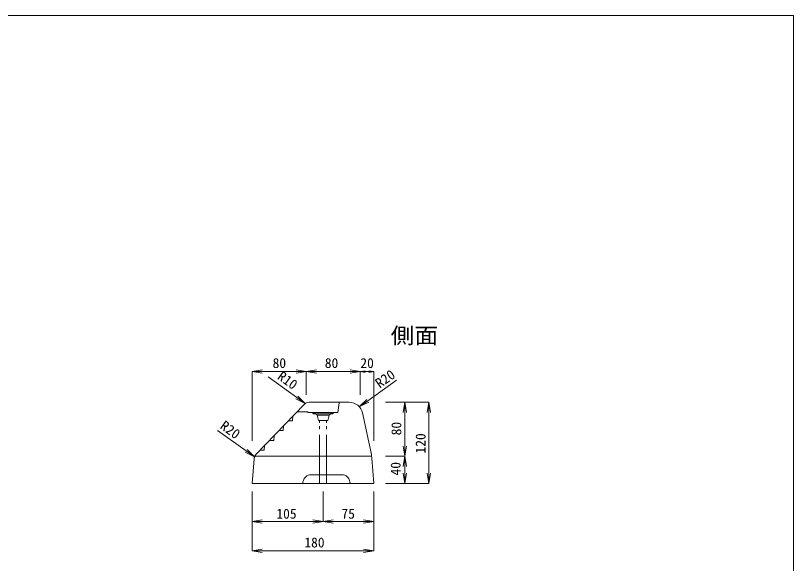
# Model space of a CAD drawing. Units: millimetres, scale not verified. Extents: x -1190 to 1114, y -811 to 805.
# Drawn here: x -38 to 1114, y -5 to 805 of the extents above; entities that cross this region are included whole.
import ezdxf
from ezdxf.enums import TextEntityAlignment as Align

# ---------------------------------------------------------------- set-up
doc = ezdxf.new("R2010")
doc.units = ezdxf.units.MM
doc.header["$LTSCALE"] = 8
doc.linetypes.add('DOUBLE_CHAIN2', pattern=[12.8, 9, -1, 0.6, -0.6, 0.6, -1])
doc.layers.add('0-0', color=7, linetype='Continuous', lineweight=18)
doc.styles.add('ＭＳ ゴシック', font='')
doc.styles.get('ＭＳ ゴシック').set_extended_font_data('MS Gothic')

msp = doc.modelspace()

# ---------------------------------------------------------------- linework, layer by layer
at = {"layer": '0-0'}
for p, q in [((312.5, 278.47), (392.5, 278.47)), ((312.5, 278.47), (312.5, 176.066)), ((392.5, 278.47), (472.5, 278.47)), ((392.5, 278.47), (392.5, 243.836)), ((472.5, 278.47), (479.936, 279.709)), ((472.5, 278.47), (477.5, 278.47)), ((472.5, 278.47), (492.5, 278.47)), ((472.5, 278.47), (472.5, 243.836)), ((479.936, 277.23), (472.5, 278.47)), ((485.064, 279.709), (492.5, 278.47)), ((492.5, 278.47), (485.064, 277.23)), ((492.5, 278.47), (492.5, 176.066)), ((378.803, 240.135), (336.221, 270.557)), ((483.541, 235.323), (526.123, 265.746)), ((391.009, 231.415), (378.803, 240.135)), ((396.755, 233.052), (456.304, 233.052)), ((471.336, 226.604), (483.541, 235.323)), ((574.12, 233.052), (509.732, 233.052)), ((574.12, 113.052), (574.12, 233.052)), ((389.55, 229.987), (317.998, 155.647)), ((488.94, 155.688), (475.867, 217.209)), ((303.689, 161.095), (261.107, 191.517)), ((315.894, 152.375), (303.689, 161.095)), ((316.194, 153.052), (489.409, 153.052)), ((492.5, 113.052), (489.702, 150.365)), ((538.735, 153.052), (509.732, 153.052)), ((538.735, 113.052), (538.735, 153.052)), ((315.231, 149.461), (312.5, 113.052)), ((397.476, 125.696), (447.524, 125.696)), ((312.5, 113.052), (492.5, 113.052)), ((538.735, 113.052), (509.732, 113.052)), ((574.12, 113.052), (509.732, 113.052)), ((312.5, 56.76), (312.5, 101.212)), ((312.5, 13.169), (312.5, 101.212)), ((417.5, 56.76), (417.5, 101.212)), ((492.5, 13.169), (492.5, 101.212)), ((312.5, 56.76), (417.5, 56.76)), ((312.5, 13.169), (492.5, 13.169))]:
    msp.add_line(p, q, dxfattribs=at)
at = {"layer": '0-0', "linetype": 'DOUBLE_CHAIN2'}
for p, q in [((441.385, 232.2), (439.5, 218.068)), ((394.5, 219.068), (379.025, 219.068)), ((394.5, 219.068), (395.5, 218.068)), ((372.732, 212.568), (372.232, 205.568)), ((439.5, 218.068), (395.5, 218.068)), ((401.5, 218.068), (403.5, 216.068)), ((403.5, 216.068), (404.5, 218.068)), ((431.5, 216.068), (403.5, 216.068)), ((404.5, 218.068), (408.5, 214.068)), ((410.5, 206.068), (408.5, 214.068)), ((426.498, 214.068), (408.5, 214.068)), ((424.5, 206.068), (426.5, 214.068)), ((430.499, 218.07), (426.498, 214.068)), ((433.5, 218.068), (431.5, 216.068)), ((358.775, 198.068), (358.275, 191.068)), ((365.994, 205.568), (372.232, 205.568)), ((410.5, 206.068), (424.5, 206.068)), ((412.25, 113.068), (412.25, 206.068)), ((422.75, 113.068), (422.75, 206.068)), ((352.038, 191.068), (358.275, 191.068)), ((338.082, 176.568), (344.319, 176.568)), ((344.819, 183.568), (344.319, 176.568)), ((324.125, 162.068), (330.363, 162.068)), ((330.863, 169.068), (330.363, 162.068))]:
    msp.add_line(p, q, dxfattribs=at)
at = {"layer": '0-0'}
msp.add_lwpolyline([(-1189.958, -810.535), (1114.042, -810.535), (1114.042, 805.465), (-1189.958, 805.465)], close=True, dxfattribs=at)
for points in [[(327.5, 275.97), (312.5, 278.47), (327.5, 280.97)], [(377.5, 280.97), (392.5, 278.47), (377.5, 275.97)], [(407.5, 275.97), (392.5, 278.47), (407.5, 280.97)], [(457.5, 280.97), (472.5, 278.47), (457.5, 275.97)], [(380.257, 242.169), (391.009, 231.415), (377.35, 238.101)], [(482.087, 237.358), (471.336, 226.604), (484.994, 233.289)], [(538.735, 153.052), (538.735, 233.052), (509.732, 233.052)], [(536.235, 218.052), (538.735, 233.052), (541.235, 218.052)], [(571.62, 218.052), (574.12, 233.052), (576.62, 218.052)], [(305.142, 163.129), (315.894, 152.375), (302.236, 159.06)], [(541.235, 168.052), (538.735, 153.052), (536.235, 168.052)], [(536.235, 138.052), (538.735, 153.052), (541.235, 138.052)], [(541.235, 128.052), (538.735, 113.052), (536.235, 128.052)], [(576.62, 128.052), (574.12, 113.052), (571.62, 128.052)], [(417.5, 56.76), (492.5, 56.76), (492.5, 101.212)], [(327.5, 54.26), (312.5, 56.76), (327.5, 59.26)], [(402.5, 59.26), (417.5, 56.76), (402.5, 54.26)], [(432.5, 54.26), (417.5, 56.76), (432.5, 59.26)], [(477.5, 59.26), (492.5, 56.76), (477.5, 54.26)], [(327.5, 10.669), (312.5, 13.169), (327.5, 15.669)], [(477.5, 15.669), (492.5, 13.169), (477.5, 10.669)]]:
    msp.add_lwpolyline(points, dxfattribs=at)
at = {"layer": '0-0', "linetype": 'DOUBLE_CHAIN2'}
msp.add_lwpolyline([(430.5, 218.068), (430.499, 218.07), (431.5, 216.068)], dxfattribs=at)
at = {"layer": '0-0'}
for centre in [(391.009, 231.415), (471.336, 226.604), (315.894, 152.375)]:
    msp.add_circle(centre, 0.5, dxfattribs=at)
for centre, radius, start, end in [((396.755, 223.052), 10, 90, 136.09469), ((456.304, 213.052), 20, 11.9969, 90), ((325.203, 148.713), 10, 136.09469, 175.71085), ((449.814, 147.374), 40, 4.28915, 11.9969), ((400.5, 113.052), 13, 103.45091, 180), ((444.5, 113.052), 13, 0, 76.54909)]:
    msp.add_arc(centre, radius, start, end, dxfattribs=at)
at = {"layer": '0-0', "linetype": 'DOUBLE_CHAIN2'}
msp.add_arc((442.376, 232.068), 1, 100.15123, 172.40536, dxfattribs=at)

# ---------------------------------------------------------------- texts
at = {"layer": '0-0', "style": 'ＭＳ ゴシック', "width": 1.1}
msp.add_text('側面', height=23.46, dxfattribs=at).set_placement((517.518, 313.002), align=Align.BOTTOM_LEFT)
at = {"layer": '0-0', "color": 4, "style": 'ＭＳ ゴシック'}
for s, p in [('80', (342.698, 279.383)), ('80', (420.022, 279.383)), ('20', (472.693, 279.383)), ('105', (348.301, 56.375)), ('75', (444.677, 56.375)), ('180', (389.765, 13.79))]:
    msp.add_text(s, height=14.66, dxfattribs=at).set_placement(p, align=Align.BOTTOM_LEFT)
for s, rotation, p in [('R10', 324.456, (346.06, 264.814)), ('R20', 35.544, (503.947, 249.686)), ('R20', 324.456, (261.107, 191.517)), ('80', 90, (537.69, 184.128)), ('120', 90, (573.55, 157.233)), ('40', 90, (536.569, 124.734))]:
    msp.add_text(s, height=14.66, rotation=rotation, dxfattribs=at).set_placement(p, align=Align.BOTTOM_LEFT)

doc.saveas('drawing.dxf')
